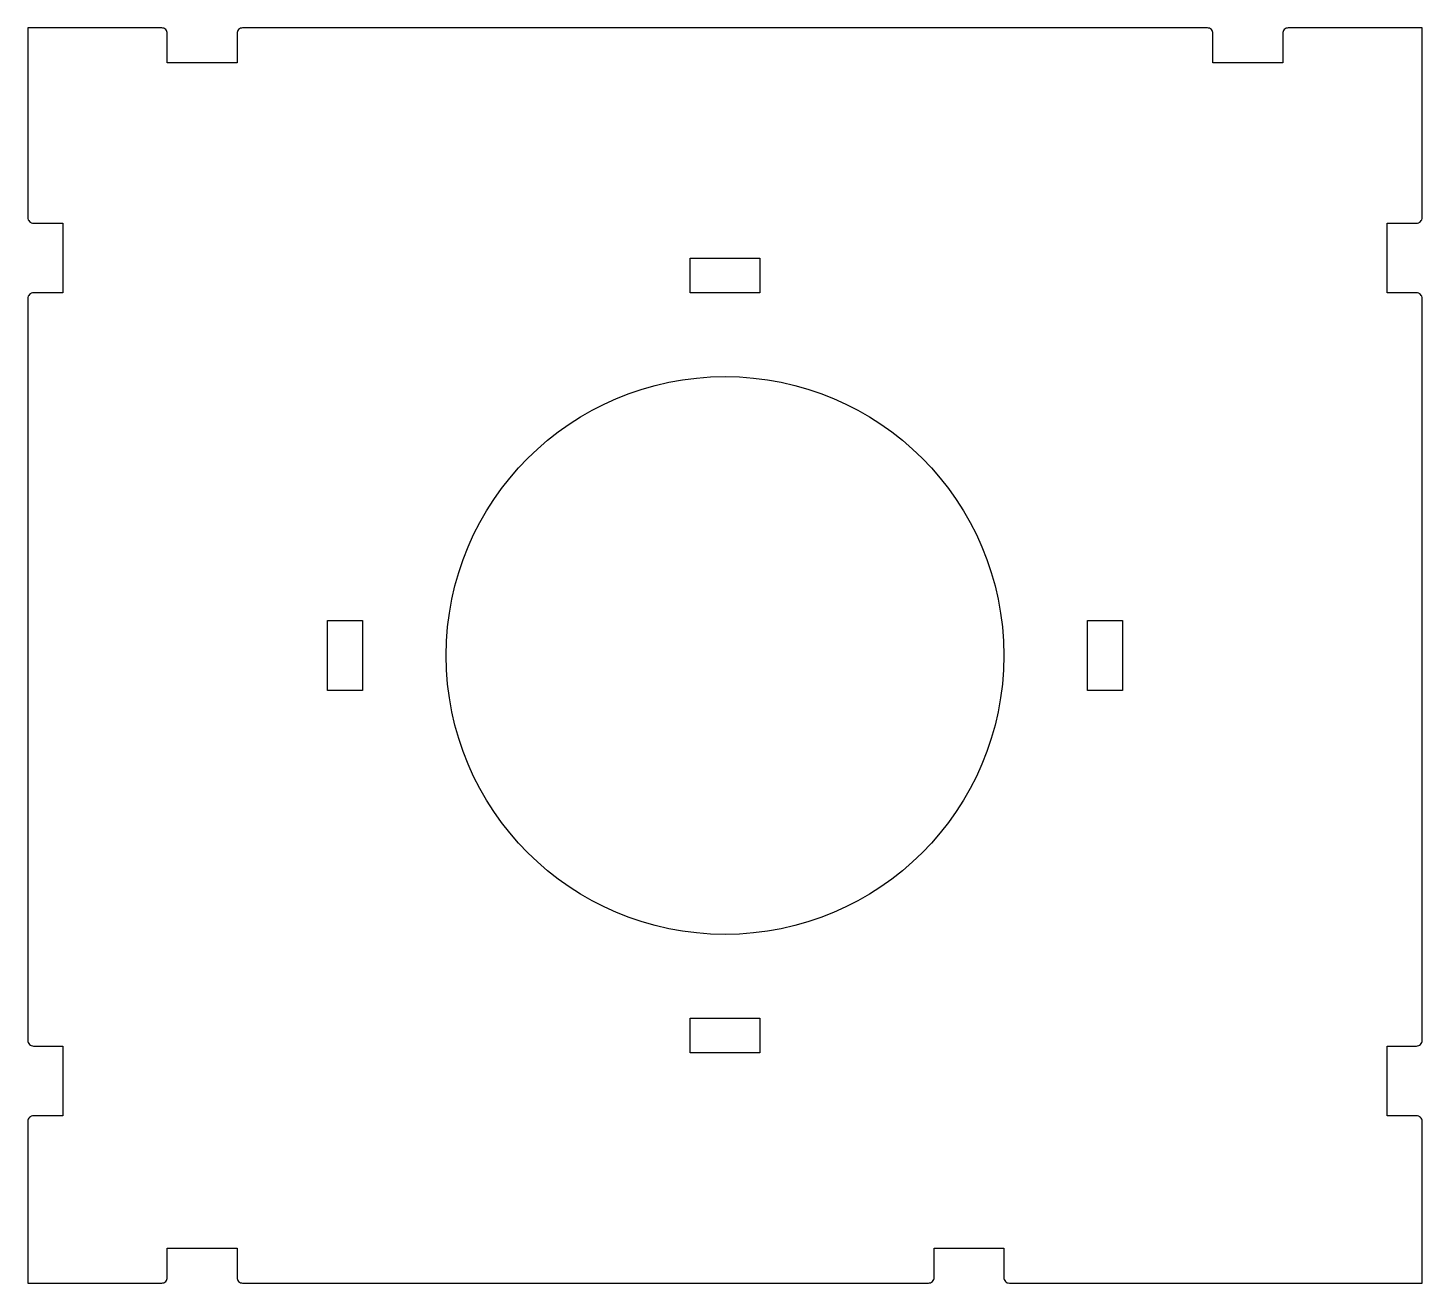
# Model space of a CAD drawing. Header units: inches. Extents: x -5 to 0, y -4.5 to 0.
import ezdxf

# ---------------------------------------------------------------- set-up
doc = ezdxf.new("R2010")
doc.units = ezdxf.units.IN
doc.layers.get('0').update_dxf_attribs({"linetype": 'CONTINUOUS'})

msp = doc.modelspace()

# ---------------------------------------------------------------- linework, layer by layer
msp.add_lwpolyline([(0, -0.97, 0.414214), (-0.02, -0.95), (-0.125, -0.95), (-0.125, -0.7), (-0.02, -0.7, 0.414214), (0, -0.68), (0, 0), (-0.48, 0, 0.414214), (-0.5, -0.02), (-0.5, -0.125), (-0.75, -0.125), (-0.75, -0.02, 0.414214), (-0.77, 0), (-4.23, 0, 0.414214), (-4.25, -0.02), (-4.25, -0.125), (-4.5, -0.125), (-4.5, -0.02, 0.414214), (-4.52, 0), (-5, 0), (-5, -0.68, 0.414214), (-4.98, -0.7), (-4.875, -0.7), (-4.875, -0.95), (-4.98, -0.95, 0.414214), (-5, -0.97), (-5, -3.63, 0.414214), (-4.98, -3.65), (-4.875, -3.65), (-4.875, -3.9), (-4.98, -3.9, 0.414214), (-5, -3.92), (-5, -4.5), (-4.52, -4.5, 0.414214), (-4.5, -4.48), (-4.5, -4.375), (-4.25, -4.375), (-4.25, -4.48, 0.414214), (-4.23, -4.5), (-1.77, -4.5, 0.414214), (-1.75, -4.48), (-1.75, -4.375), (-1.5, -4.375), (-1.5, -4.48, 0.414214), (-1.48, -4.5), (0, -4.5), (0, -3.92, 0.414214), (-0.02, -3.9), (-0.125, -3.9), (-0.125, -3.65), (-0.02, -3.65, 0.414214), (0, -3.63)], format="xyb", close=True)
msp.add_lwpolyline([(0, -0.97, 0.414214), (-0.02, -0.95), (-0.125, -0.95), (-0.125, -0.7), (-0.02, -0.7, 0.414214), (0, -0.68), (0, 0), (-0.48, 0, 0.414214), (-0.5, -0.02), (-0.5, -0.125), (-0.75, -0.125), (-0.75, -0.02, 0.414214), (-0.77, 0), (-4.23, 0, 0.414214), (-4.25, -0.02), (-4.25, -0.125), (-4.5, -0.125), (-4.5, -0.02, 0.414214), (-4.52, 0), (-5, 0), (-5, -0.68, 0.414214), (-4.98, -0.7), (-4.875, -0.7), (-4.875, -0.95), (-4.98, -0.95, 0.414214), (-5, -0.97), (-5, -3.63, 0.414214), (-4.98, -3.65), (-4.875, -3.65), (-4.875, -3.9), (-4.98, -3.9, 0.414214), (-5, -3.92), (-5, -4.5), (-4.52, -4.5, 0.414214), (-4.5, -4.48), (-4.5, -4.375), (-4.25, -4.375), (-4.25, -4.48, 0.414214), (-4.23, -4.5), (-1.77, -4.5, 0.414214), (-1.75, -4.48), (-1.75, -4.375), (-1.5, -4.375), (-1.5, -4.48, 0.414214), (-1.48, -4.5), (0, -4.5), (0, -3.92, 0.414214), (-0.02, -3.9), (-0.125, -3.9), (-0.125, -3.65), (-0.02, -3.65, 0.414214), (0, -3.63)], format="xyb", close=True)
for points in [[(-2.375, -0.95), (-2.625, -0.95), (-2.625, -0.825), (-2.375, -0.825)], [(-2.375, -0.95), (-2.625, -0.95), (-2.625, -0.825), (-2.375, -0.825)], [(-3.925, -2.375), (-3.925, -2.125), (-3.8, -2.125), (-3.8, -2.375)], [(-3.925, -2.375), (-3.925, -2.125), (-3.8, -2.125), (-3.8, -2.375)], [(-1.075, -2.125), (-1.075, -2.375), (-1.2, -2.375), (-1.2, -2.125)], [(-1.075, -2.125), (-1.075, -2.375), (-1.2, -2.375), (-1.2, -2.125)], [(-2.625, -3.55), (-2.375, -3.55), (-2.375, -3.675), (-2.625, -3.675)], [(-2.625, -3.55), (-2.375, -3.55), (-2.375, -3.675), (-2.625, -3.675)]]:
    msp.add_lwpolyline(points, close=True)
msp.add_circle((-2.5, -2.25), 1)
msp.add_circle((-2.5, -2.25), 1)

doc.saveas('drawing.dxf')
